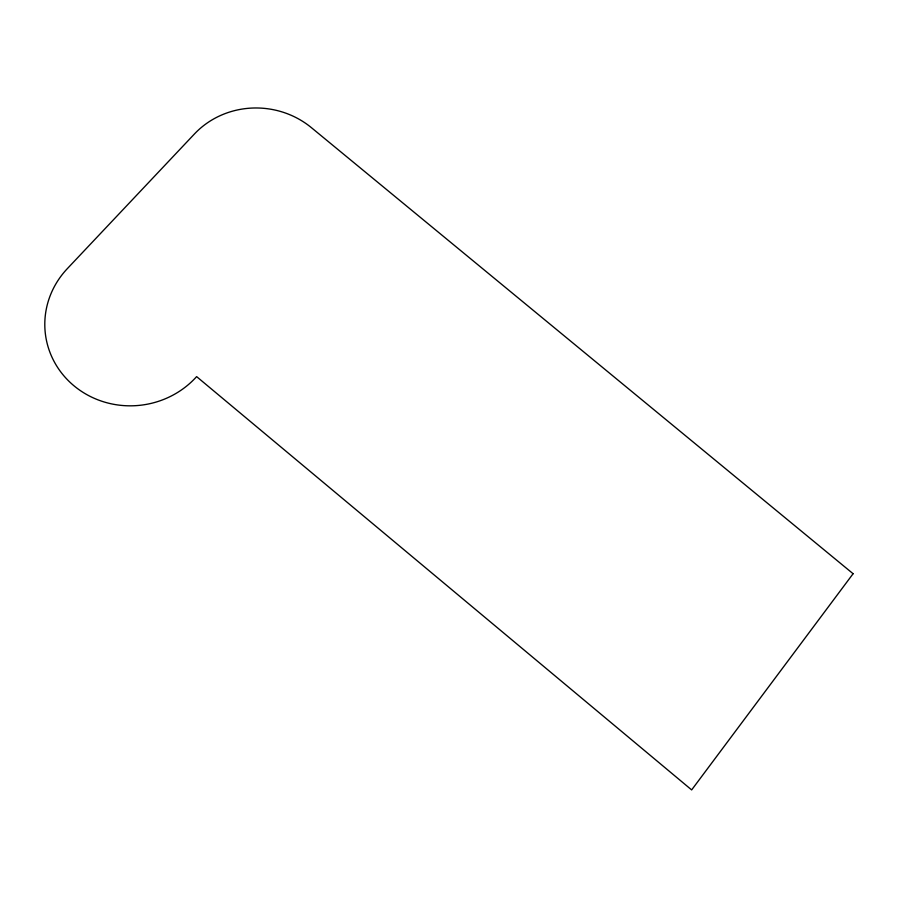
<?xml version="1.0" encoding="UTF-8"?>
<svg xmlns="http://www.w3.org/2000/svg" width="898" height="898" viewBox="0 0 898 898"><rect width="100%" height="100%" fill="white"/><g stroke="black" fill="none" stroke-linecap="round" stroke-linejoin="round"><path stroke-width="1.35" d="M853.1 573.721L691.651 789.914L196.617 376.621A86.534 82.369 -7.1 0 1 73.849 385.691A86.534 82.369 -7.1 0 1 67.305 268.67L194.518 133.892A83.503 78.811 6.8 0 1 311.415 127.673L853.1 573.721"/></g></svg>
